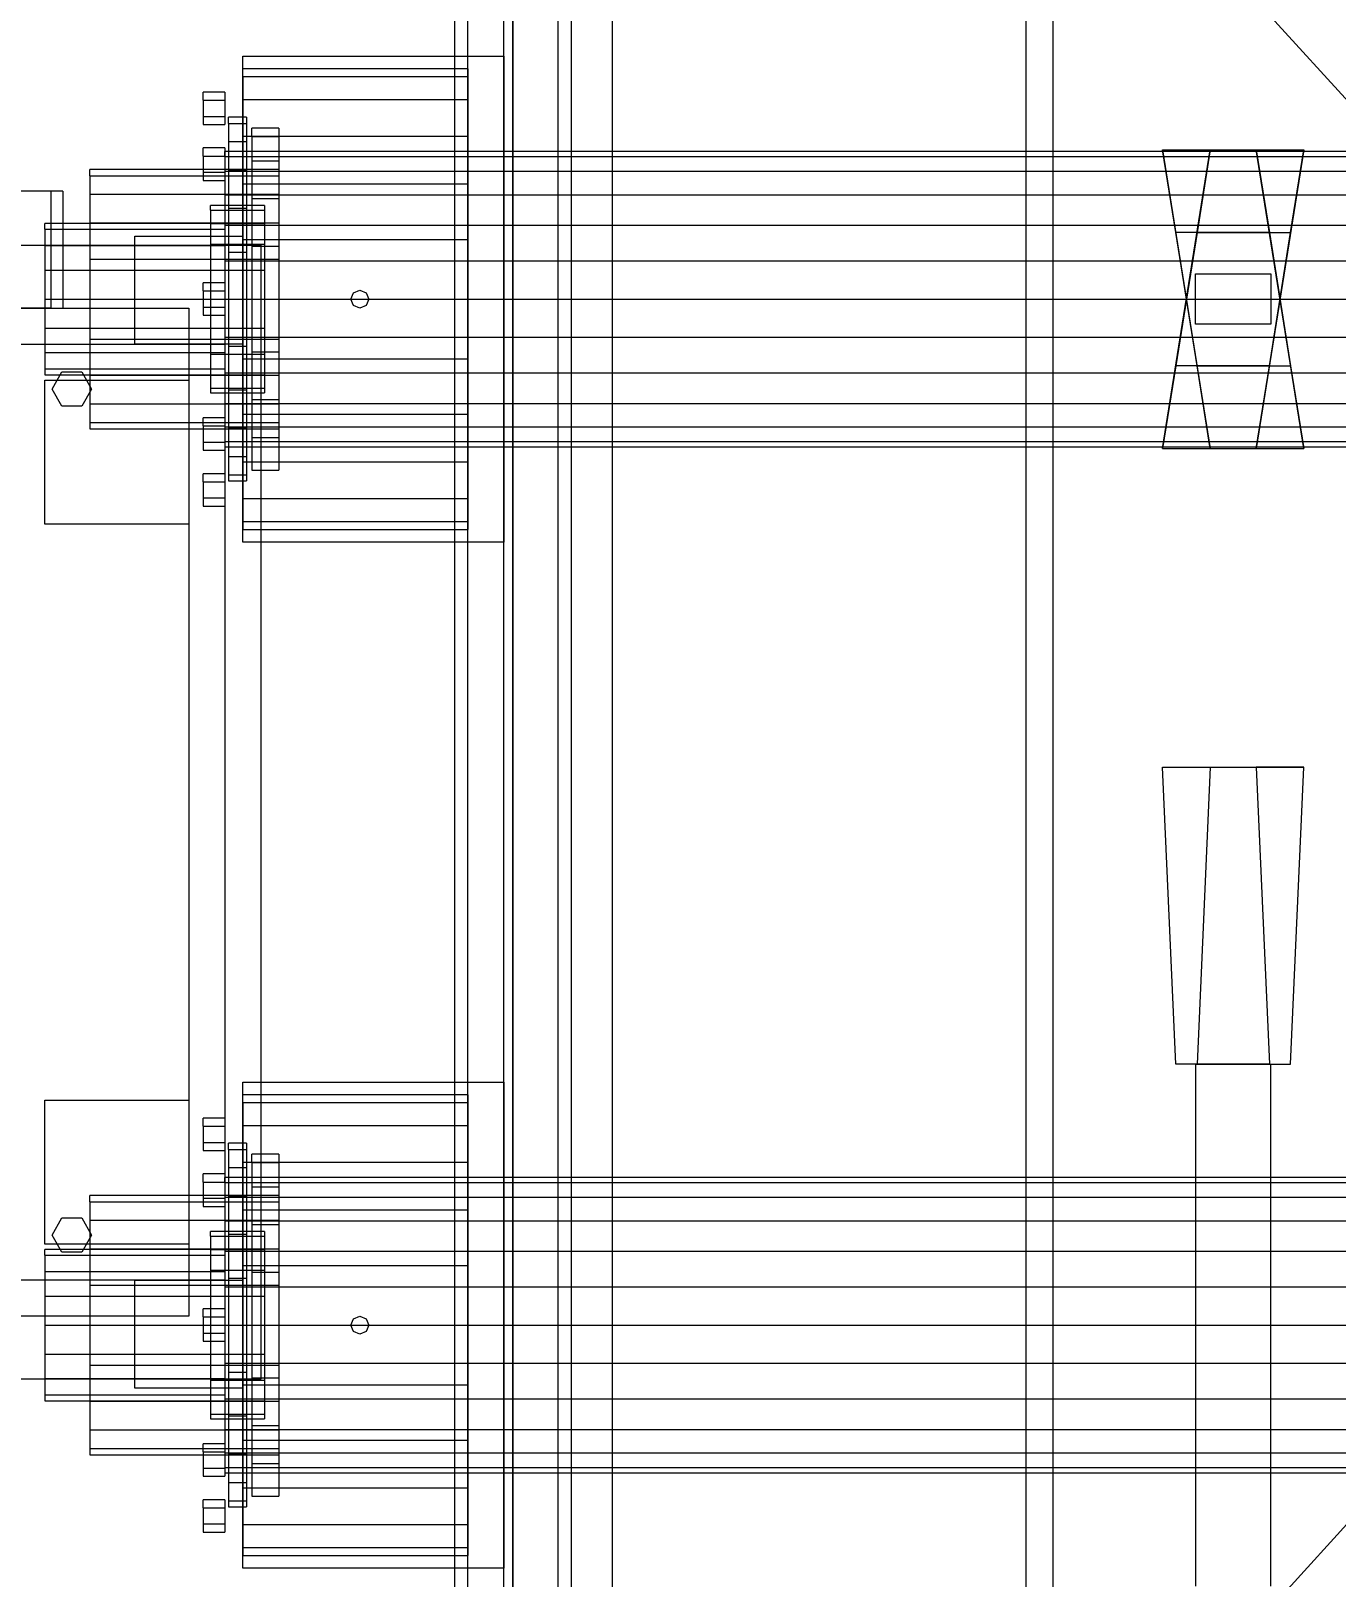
# Model space of a CAD drawing. Header units: millimetres. Extents: x -191664 to 191490, y -197311 to 10263.
# Drawn here: x 1207 to 1932, y -90025 to -89166 of the extents above; entities that cross this region are included whole.
import ezdxf

# ---------------------------------------------------------------- set-up
doc = ezdxf.new("R2010")
doc.units = ezdxf.units.MM
for name, color, linetype, lineweight in [('COTAS_O', 1, 'Continuous', 0), ('DET_mezcladora_superior', 7, 'Continuous', 0), ('R15_COTAS_TRANSPORTE_P', 1, 'Continuous', 0)]:
    doc.layers.add(name, color=color, linetype=linetype, lineweight=lineweight)
doc.dimstyles.new('PLANTA_20', dxfattribs={"dimtxt": 50, "dimasz": 30, "dimexe": 30, "dimexo": 16, "dimgap": 20, "dimtad": 1, "dimtih": 1, "dimtoh": 1, "dimdec": 1, "dimzin": 0, "dimdsep": 46, "dimcen": 0.09, "dimadec": 0, "dimazin": 0, "dimtfac": 1, "dimtdec": 4, "dimtofl": 0, "dimtmove": 0, "dimatfit": 3, "dimfxl": 1, "dimtolj": 1, "dimtzin": 0, "dimarcsym": 0})

# ---------------------------------------------------------------- blocks, each defined once
blk = doc.blocks.new('*D67')
at = {"layer": 'COTAS_O', "color": 0, "lineweight": -2, "transparency": 16777216}
for p, q in [((1459, -88950), (945, -88950)), ((975, -90220), (975, -88980)), ((1459, -90250), (945, -90250))]:
    blk.add_line(p, q, dxfattribs=at)
at = {"layer": 'COTAS_O', "color": 0, "transparency": 16777216}
for points in [[(970, -88980), (980, -88980), (975, -88950)], [(970, -90220), (980, -90220), (975, -90250)]]:
    blk.add_solid(points, dxfattribs=at)
at = {"layer": 'Defpoints', "color": 0, "transparency": 16777216}
for p in [(975, -88950), (1475, -88950), (1475, -90250)]:
    blk.add_point(p, dxfattribs=at)
blk = doc.blocks.new('*D131')
at = {"layer": 'Defpoints', "color": 0, "transparency": 16777216}
for p in [(1100, -183968.15), (1139.8, -184162.66), (1104.62, -184212), (1304.62, -184212), (1304.62, -184212)]:
    blk.add_point(p, dxfattribs=at)
at = {"layer": 'R15_COTAS_TRANSPORTE_P', "color": 0, "lineweight": -2, "transparency": 16777216}
blk.add_arc((1304.62, -184212), 172.05, 140.00345, 169.99655, dxfattribs=at)
at = {"layer": 'R15_COTAS_TRANSPORTE_P', "color": 0, "transparency": 16777216}
for points in [[(1169.28, -184097.88), (1176.35, -184104.95), (1194.03, -184080.2)], [(1140.17, -184182.55), (1130.2, -184181.68), (1132.57, -184212)]]:
    blk.add_solid(points, dxfattribs=at)
blk = doc.blocks.new('*D133')
at = {"layer": 'Defpoints', "color": 0, "transparency": 16777216}
for p in [(439.69, -194147.98), (217.89, -194406.09), (-500, -194490), (-500, -194490), (500, -194490)]:
    blk.add_point(p, dxfattribs=at)
at = {"layer": 'R15_COTAS_TRANSPORTE_P', "color": 0, "lineweight": -2, "transparency": 16777216}
blk.add_arc((-500, -194490), 722.77, 2.37834, 17.62166, dxfattribs=at)
at = {"layer": 'R15_COTAS_TRANSPORTE_P', "color": 0, "transparency": 16777216}
for points in [[(184.12, -194272.81), (193.59, -194269.58), (179.18, -194242.8)], [(227.15, -194459.9), (217.15, -194460.11), (222.77, -194490)]]:
    blk.add_solid(points, dxfattribs=at)

msp = doc.modelspace()

# ---------------------------------------------------------------- linework, layer by layer
at = {"layer": 'DET_mezcladora_superior', "color": 8, "true_color": 0x667b86}
for p, q in [((1442.5, -88850), (1442.5, -90350)), ((1450, -90350), (1450, -88850)), ((1507.5, -90350), (1507.5, -88850))]:
    msp.add_line(p, q, dxfattribs=at)
at = {"layer": 'DET_mezcladora_superior', "color": 9, "true_color": 0xc6c9c8}
for p, q in [((1475, -90250), (1475, -88950)), ((1500, -88950), (1500, -90250)), ((1330, -89224.65), (1330, -89220)), ((1345, -89220), (1330, -89220)), ((1345, -89220), (1345, -89224.65)), ((1330, -89224.65), (1330, -89238.14)), ((1330, -89224.65), (1345, -89224.65)), ((1345, -89224.65), (1345, -89238.14)), ((1330, -89238.14), (1330, -89259.16)), ((1330, -89238.14), (1345, -89238.14)), ((1345, -89238.14), (1345, -89259.16)), ((1330, -89259.16), (1330, -89285.64)), ((1330, -89259.16), (1345, -89259.16)), ((1345, -89259.16), (1345, -89285.64)), ((1215, -89276.2), (1215, -89273)), ((1315, -89273), (1215, -89273)), ((1315, -89273), (1315, -89276.2)), ((1215, -89276.2), (1215, -89285.3)), ((1215, -89276.2), (1315, -89276.2)), ((1315, -89276.2), (1315, -89285.3)), ((1215, -89285.3), (1215, -89298.93)), ((1215, -89285.3), (1315, -89285.3)), ((1315, -89285.3), (1315, -89298.93)), ((1330, -89285.64), (1330, -89315)), ((1330, -89285.64), (1345, -89285.64)), ((1345, -89285.64), (1345, -89315)), ((1215, -89298.93), (1215, -89315)), ((1215, -89298.93), (1315, -89298.93)), ((1315, -89298.93), (1315, -89315)), ((1854, -89329), (1854, -89301)), ((1854, -89301), (1896, -89301)), ((1896, -89301), (1896, -89329)), ((1215, -89315), (1215, -89331.07)), ((1215, -89315), (1315, -89315)), ((1315, -89315), (1315, -89331.07)), ((1330, -89315), (1330, -89344.36)), ((1330, -89315), (1345, -89315)), ((1345, -89315), (1345, -89344.36)), ((1215, -89331.07), (1215, -89344.7)), ((1215, -89331.07), (1315, -89331.07)), ((1315, -89331.07), (1315, -89344.7)), ((1896, -89329), (1854, -89329)), ((1215, -89344.7), (1215, -89353.8)), ((1215, -89344.7), (1315, -89344.7)), ((1315, -89344.7), (1315, -89353.8)), ((1330, -89344.36), (1330, -89370.84)), ((1330, -89344.36), (1345, -89344.36)), ((1345, -89344.36), (1345, -89370.84)), ((1215, -89353.8), (1215, -89357)), ((1215, -89353.8), (1315, -89353.8)), ((1215, -89357), (1315, -89357)), ((1315, -89353.8), (1315, -89357)), ((1330, -89370.84), (1330, -89391.86)), ((1330, -89370.84), (1345, -89370.84)), ((1345, -89370.84), (1345, -89391.86)), ((1330, -89391.86), (1330, -89405.35)), ((1330, -89391.86), (1345, -89391.86)), ((1345, -89391.86), (1345, -89405.35)), ((1330, -89405.35), (1330, -89410)), ((1330, -89405.35), (1345, -89405.35)), ((1330, -89410), (1345, -89410)), ((1345, -89405.35), (1345, -89410)), ((1854, -89740), (1896, -89740)), ((1854, -89740), (1854, -89885)), ((1896, -89885), (1896, -89740)), ((1330, -89794.65), (1330, -89790)), ((1345, -89790), (1330, -89790)), ((1330, -89794.65), (1330, -89808.14)), ((1330, -89794.65), (1345, -89794.65)), ((1345, -89790), (1345, -89794.65)), ((1345, -89794.65), (1345, -89808.14)), ((1330, -89808.14), (1330, -89829.16)), ((1330, -89808.14), (1345, -89808.14)), ((1345, -89808.14), (1345, -89829.16)), ((1330, -89829.16), (1330, -89855.64)), ((1330, -89829.16), (1345, -89829.16)), ((1345, -89829.16), (1345, -89855.64)), ((1215, -89846.2), (1215, -89843)), ((1315, -89843), (1215, -89843)), ((1215, -89846.2), (1215, -89855.3)), ((1215, -89846.2), (1315, -89846.2)), ((1315, -89843), (1315, -89846.2)), ((1315, -89846.2), (1315, -89855.3)), ((1215, -89855.3), (1215, -89868.93)), ((1215, -89855.3), (1315, -89855.3)), ((1315, -89855.3), (1315, -89868.93)), ((1330, -89855.64), (1330, -89885)), ((1330, -89855.64), (1345, -89855.64)), ((1345, -89855.64), (1345, -89885)), ((1215, -89868.93), (1215, -89885)), ((1215, -89868.93), (1315, -89868.93)), ((1315, -89868.93), (1315, -89885)), ((1215, -89885), (1215, -89901.07)), ((1215, -89885), (1315, -89885)), ((1315, -89885), (1315, -89901.07)), ((1330, -89885), (1330, -89914.36)), ((1330, -89885), (1345, -89885)), ((1345, -89885), (1345, -89914.36)), ((1854, -89885), (1896, -89885)), ((1854, -89885), (1854, -90030)), ((1896, -90030), (1896, -89885)), ((1215, -89901.07), (1215, -89914.7)), ((1215, -89901.07), (1315, -89901.07)), ((1315, -89901.07), (1315, -89914.7)), ((1215, -89914.7), (1215, -89923.8)), ((1215, -89914.7), (1315, -89914.7)), ((1315, -89914.7), (1315, -89923.8)), ((1330, -89914.36), (1330, -89940.84)), ((1330, -89914.36), (1345, -89914.36)), ((1345, -89914.36), (1345, -89940.84)), ((1215, -89923.8), (1215, -89927)), ((1215, -89923.8), (1315, -89923.8)), ((1315, -89923.8), (1315, -89927)), ((1215, -89927), (1315, -89927)), ((1330, -89940.84), (1330, -89961.86)), ((1330, -89940.84), (1345, -89940.84)), ((1345, -89940.84), (1345, -89961.86)), ((1330, -89961.86), (1330, -89975.35)), ((1330, -89961.86), (1345, -89961.86)), ((1345, -89961.86), (1345, -89975.35)), ((1330, -89975.35), (1330, -89980)), ((1330, -89975.35), (1345, -89975.35)), ((1345, -89975.35), (1345, -89980)), ((1330, -89980), (1345, -89980))]:
    msp.add_line(p, q, dxfattribs=at)
at = {"layer": 'DET_mezcladora_superior', "color": 253, "true_color": 0xa5a6aa}
for p, q in [((1475, -90225), (1475, -88975)), ((1500, -88975), (1500, -90225)), ((2025, -89300), (1775, -89025)), ((1775, -90175), (1775, -89025)), ((1775, -90175), (2025, -89900))]:
    msp.add_line(p, q, dxfattribs=at)
at = {"layer": 'DET_mezcladora_superior', "color": 251, "true_color": 0x64686b}
for p, q in [((1470, -90200), (1470, -89000)), ((1475, -89000), (1475, -90200)), ((1530, -89000), (1530, -90200)), ((1265, -89340), (1265, -89280)), ((1265, -89280), (1325, -89280)), ((1325, -89280), (1325, -89340)), ((825, -89285), (1335, -89285)), ((1335, -89285), (1335, -89915)), ((1325, -89340), (1265, -89340)), ((1265, -89920), (1265, -89860)), ((1265, -89860), (1325, -89860)), ((1325, -89860), (1325, -89920)), ((1335, -89915), (825, -89915)), ((1325, -89920), (1265, -89920))]:
    msp.add_line(p, q, dxfattribs=at)
at = {"layer": 'DET_mezcladora_superior', "color": 254, "true_color": 0xdce0df}
for p, q in [((1760, -90175), (1760, -89025)), ((1315, -89235.79), (1315, -89233)), ((7835, -89233), (1315, -89233)), ((1315, -89235.79), (1315, -89243.99)), ((1315, -89235.79), (7835, -89235.79)), ((1843.08, -89278), (1835.72, -89232)), ((1835.72, -89232), (1862.28, -89398)), ((1835.72, -89232), (1887.72, -89232)), ((1835.72, -89398), (1862.28, -89232)), ((1862.28, -89232), (1854.92, -89278)), ((1862.28, -89232), (1914.28, -89232)), ((1914.28, -89398), (1887.72, -89232)), ((1887.72, -89232), (1895.08, -89278)), ((1914.28, -89232), (1887.72, -89398)), ((1906.92, -89278), (1914.28, -89232)), ((1315, -89243.99), (1315, -89257.02)), ((1315, -89243.99), (7835, -89243.99)), ((1315, -89257.02), (1315, -89274)), ((1315, -89257.02), (7835, -89257.02)), ((1315, -89274), (1315, -89293.78)), ((1315, -89274), (7835, -89274)), ((1854.92, -89352), (1843.08, -89278)), ((1895.08, -89278), (1843.08, -89278)), ((1854.92, -89278), (1843.08, -89352)), ((1854.92, -89278), (1906.92, -89278)), ((1895.08, -89278), (1906.92, -89352)), ((1895.08, -89352), (1906.92, -89278)), ((1315, -89293.78), (1315, -89315)), ((1315, -89293.78), (7835, -89293.78)), ((1315, -89315), (1315, -89336.22)), ((1315, -89315), (7835, -89315)), ((1315, -89336.22), (1315, -89356)), ((1315, -89336.22), (7835, -89336.22)), ((1315, -89356), (1315, -89372.98)), ((1315, -89356), (7835, -89356)), ((1843.08, -89352), (1835.72, -89398)), ((1895.08, -89352), (1843.08, -89352)), ((1862.28, -89398), (1854.92, -89352)), ((1854.92, -89352), (1906.92, -89352)), ((1887.72, -89398), (1895.08, -89352)), ((1906.92, -89352), (1914.28, -89398)), ((1315, -89372.98), (1315, -89386.01)), ((1315, -89372.98), (7835, -89372.98)), ((1315, -89386.01), (1315, -89394.21)), ((1315, -89386.01), (7835, -89386.01)), ((1315, -89394.21), (1315, -89397)), ((1315, -89394.21), (7835, -89394.21)), ((1315, -89397), (7835, -89397)), ((1835.72, -89398), (1887.72, -89398)), ((1862.28, -89398), (1914.28, -89398)), ((1843.08, -89740), (1835.72, -89575)), ((1835.72, -89575), (1862.28, -89575)), ((1835.72, -89575), (1887.72, -89575)), ((1862.28, -89575), (1854.92, -89740)), ((1862.28, -89575), (1914.28, -89575)), ((1914.28, -89575), (1887.72, -89575)), ((1887.72, -89575), (1895.08, -89740)), ((1906.92, -89740), (1914.28, -89575)), ((1854.92, -89740), (1843.08, -89740)), ((1895.08, -89740), (1843.08, -89740)), ((1854.92, -89740), (1906.92, -89740)), ((1895.08, -89740), (1906.92, -89740)), ((1315, -89805.79), (1315, -89803)), ((7835, -89803), (1315, -89803)), ((1315, -89805.79), (1315, -89813.99)), ((1315, -89805.79), (7835, -89805.79)), ((1315, -89813.99), (1315, -89827.02)), ((1315, -89813.99), (7835, -89813.99)), ((1315, -89827.02), (1315, -89844)), ((1315, -89827.02), (7835, -89827.02)), ((1315, -89844), (1315, -89863.78)), ((1315, -89844), (7835, -89844)), ((1315, -89863.78), (1315, -89885)), ((1315, -89863.78), (7835, -89863.78)), ((1315, -89885), (1315, -89906.22)), ((1315, -89885), (7835, -89885)), ((1315, -89906.22), (1315, -89926)), ((1315, -89906.22), (7835, -89906.22)), ((1315, -89926), (1315, -89942.98)), ((1315, -89926), (7835, -89926)), ((1315, -89942.98), (1315, -89956.01)), ((1315, -89942.98), (7835, -89942.98)), ((1315, -89956.01), (1315, -89964.21)), ((1315, -89956.01), (7835, -89956.01)), ((1315, -89964.21), (1315, -89967)), ((1315, -89964.21), (7835, -89964.21)), ((1315, -89967), (7835, -89967))]:
    msp.add_line(p, q, dxfattribs=at)
at = {"layer": 'DET_mezcladora_superior', "color": 107, "true_color": 0x248357}
for p, q in [((1325, -89450), (1325, -89180)), ((1325, -89180), (1470, -89180)), ((1325, -89191.36), (1325, -89187)), ((1450, -89187), (1325, -89187)), ((1450, -89187), (1450, -89191.36)), ((1470, -89180), (1470, -89450)), ((1325, -89191.36), (1325, -89204.15)), ((1325, -89191.36), (1450, -89191.36)), ((1450, -89191.36), (1450, -89204.15)), ((1325, -89204.15), (1325, -89224.49)), ((1325, -89204.15), (1450, -89204.15)), ((1450, -89204.15), (1450, -89224.49)), ((1325, -89224.49), (1325, -89251)), ((1325, -89224.49), (1450, -89224.49)), ((1450, -89224.49), (1450, -89251)), ((1325, -89251), (1325, -89281.87)), ((1325, -89251), (1450, -89251)), ((1450, -89251), (1450, -89281.87)), ((1307, -89265.55), (1307, -89263)), ((1337, -89263), (1307, -89263)), ((1337, -89263), (1337, -89265.55)), ((1307, -89265.55), (1307, -89272.93)), ((1307, -89265.55), (1337, -89265.55)), ((1307, -89272.93), (1307, -89284.44)), ((1307, -89272.93), (1337, -89272.93)), ((1337, -89265.55), (1337, -89272.93)), ((1337, -89272.93), (1337, -89284.44)), ((1325, -89281.87), (1325, -89315)), ((1325, -89281.87), (1450, -89281.87)), ((1450, -89281.87), (1450, -89315)), ((1307, -89284.44), (1307, -89298.93)), ((1307, -89284.44), (1337, -89284.44)), ((1337, -89284.44), (1337, -89298.93)), ((1307, -89298.93), (1307, -89315)), ((1307, -89298.93), (1337, -89298.93)), ((1337, -89298.93), (1337, -89315)), ((1307, -89315), (1307, -89331.07)), ((1307, -89315), (1337, -89315)), ((1325, -89315), (1325, -89348.13)), ((1325, -89315), (1450, -89315)), ((1337, -89315), (1337, -89331.07)), ((1450, -89315), (1450, -89348.13)), ((1307, -89331.07), (1307, -89345.56)), ((1307, -89331.07), (1337, -89331.07)), ((1337, -89331.07), (1337, -89345.56)), ((1307, -89345.56), (1307, -89357.07)), ((1307, -89345.56), (1337, -89345.56)), ((1325, -89348.13), (1325, -89379)), ((1325, -89348.13), (1450, -89348.13)), ((1337, -89345.56), (1337, -89357.07)), ((1450, -89348.13), (1450, -89379)), ((1307, -89357.07), (1307, -89364.45)), ((1307, -89357.07), (1337, -89357.07)), ((1337, -89357.07), (1337, -89364.45)), ((1307, -89364.45), (1307, -89367)), ((1307, -89364.45), (1337, -89364.45)), ((1307, -89367), (1337, -89367)), ((1337, -89364.45), (1337, -89367)), ((1325, -89379), (1325, -89405.51)), ((1325, -89379), (1450, -89379)), ((1450, -89379), (1450, -89405.51)), ((1325, -89405.51), (1325, -89425.85)), ((1325, -89405.51), (1450, -89405.51)), ((1450, -89405.51), (1450, -89425.85)), ((1325, -89425.85), (1325, -89438.64)), ((1325, -89425.85), (1450, -89425.85)), ((1450, -89425.85), (1450, -89438.64)), ((1325, -89438.64), (1325, -89443)), ((1325, -89438.64), (1450, -89438.64)), ((1325, -89443), (1450, -89443)), ((1450, -89438.64), (1450, -89443)), ((1470, -89450), (1325, -89450)), ((1325, -90020), (1325, -89750)), ((1325, -89750), (1470, -89750)), ((1470, -89750), (1470, -90020)), ((1325, -89761.36), (1325, -89757)), ((1450, -89757), (1325, -89757)), ((1325, -89761.36), (1325, -89774.15)), ((1325, -89761.36), (1450, -89761.36)), ((1450, -89757), (1450, -89761.36)), ((1450, -89761.36), (1450, -89774.15)), ((1325, -89774.15), (1325, -89794.49)), ((1325, -89774.15), (1450, -89774.15)), ((1450, -89774.15), (1450, -89794.49)), ((1325, -89794.49), (1325, -89821)), ((1325, -89794.49), (1450, -89794.49)), ((1450, -89794.49), (1450, -89821)), ((1325, -89821), (1325, -89851.87)), ((1325, -89821), (1450, -89821)), ((1450, -89821), (1450, -89851.87)), ((1307, -89835.55), (1307, -89833)), ((1337, -89833), (1307, -89833)), ((1307, -89835.55), (1307, -89842.93)), ((1307, -89835.55), (1337, -89835.55)), ((1337, -89833), (1337, -89835.55)), ((1337, -89835.55), (1337, -89842.93)), ((1307, -89842.93), (1307, -89854.44)), ((1307, -89842.93), (1337, -89842.93)), ((1337, -89842.93), (1337, -89854.44)), ((1307, -89854.44), (1307, -89868.93)), ((1307, -89854.44), (1337, -89854.44)), ((1325, -89851.87), (1325, -89885)), ((1325, -89851.87), (1450, -89851.87)), ((1337, -89854.44), (1337, -89868.93)), ((1450, -89851.87), (1450, -89885)), ((1307, -89868.93), (1307, -89885)), ((1307, -89868.93), (1337, -89868.93)), ((1337, -89868.93), (1337, -89885)), ((1307, -89885), (1307, -89901.07)), ((1307, -89885), (1337, -89885)), ((1325, -89885), (1325, -89918.13)), ((1325, -89885), (1450, -89885)), ((1337, -89885), (1337, -89901.07)), ((1450, -89885), (1450, -89918.13)), ((1307, -89901.07), (1307, -89915.56)), ((1307, -89901.07), (1337, -89901.07)), ((1337, -89901.07), (1337, -89915.56)), ((1307, -89915.56), (1307, -89927.07)), ((1307, -89915.56), (1337, -89915.56)), ((1337, -89915.56), (1337, -89927.07)), ((1325, -89918.13), (1325, -89949)), ((1325, -89918.13), (1450, -89918.13)), ((1450, -89918.13), (1450, -89949)), ((1307, -89927.07), (1307, -89934.45)), ((1307, -89927.07), (1337, -89927.07)), ((1307, -89934.45), (1307, -89937)), ((1307, -89934.45), (1337, -89934.45)), ((1337, -89927.07), (1337, -89934.45)), ((1337, -89934.45), (1337, -89937)), ((1307, -89937), (1337, -89937)), ((1325, -89949), (1325, -89975.51)), ((1325, -89949), (1450, -89949)), ((1450, -89949), (1450, -89975.51)), ((1325, -89975.51), (1325, -89995.85)), ((1325, -89975.51), (1450, -89975.51)), ((1450, -89975.51), (1450, -89995.85)), ((1325, -89995.85), (1325, -90008.64)), ((1325, -89995.85), (1450, -89995.85)), ((1450, -89995.85), (1450, -90008.64)), ((1325, -90008.64), (1325, -90013)), ((1325, -90008.64), (1450, -90008.64)), ((1450, -90008.64), (1450, -90013)), ((1325, -90013), (1450, -90013)), ((1470, -90020), (1325, -90020))]:
    msp.add_line(p, q, dxfattribs=at)
at = {"layer": 'DET_mezcladora_superior', "color": 43, "true_color": 0xe7bf45}
for p, q in [((1303, -89204.5), (1303, -89200)), ((1315, -89200), (1303, -89200)), ((1303, -89204.5), (1303, -89213.5)), ((1303, -89204.5), (1315, -89204.5)), ((1315, -89200), (1315, -89204.5)), ((1315, -89204.5), (1315, -89213.5)), ((1303, -89213.5), (1303, -89218)), ((1303, -89213.5), (1315, -89213.5)), ((1303, -89218), (1315, -89218)), ((1315, -89213.5), (1315, -89218)), ((1303, -89235.55), (1303, -89231.05)), ((1315, -89231.05), (1303, -89231.05)), ((1303, -89235.55), (1303, -89244.55)), ((1303, -89235.55), (1315, -89235.55)), ((1315, -89231.05), (1315, -89235.55)), ((1315, -89235.55), (1315, -89244.55)), ((1303, -89244.55), (1303, -89249.05)), ((1303, -89244.55), (1315, -89244.55)), ((1315, -89244.55), (1315, -89249.05)), ((1303, -89249.05), (1315, -89249.05)), ((1303, -89310.5), (1303, -89306)), ((1315, -89306), (1303, -89306)), ((1315, -89306), (1315, -89310.5)), ((1303, -89310.5), (1303, -89319.5)), ((1303, -89310.5), (1315, -89310.5)), ((1315, -89310.5), (1315, -89319.5)), ((1303, -89319.5), (1303, -89324)), ((1303, -89319.5), (1315, -89319.5)), ((1303, -89324), (1315, -89324)), ((1315, -89319.5), (1315, -89324)), ((1219, -89365), (1224.5, -89355.47)), ((1224.5, -89355.47), (1235.5, -89355.47)), ((1235.5, -89355.47), (1241, -89365)), ((1224.5, -89374.53), (1219, -89365)), ((1241, -89365), (1235.5, -89374.53)), ((1235.5, -89374.53), (1224.5, -89374.53)), ((1303, -89385.45), (1303, -89380.95)), ((1315, -89380.95), (1303, -89380.95)), ((1315, -89380.95), (1315, -89385.45)), ((1303, -89385.45), (1303, -89394.45)), ((1303, -89385.45), (1315, -89385.45)), ((1315, -89385.45), (1315, -89394.45)), ((1303, -89394.45), (1303, -89398.95)), ((1303, -89394.45), (1315, -89394.45)), ((1303, -89398.95), (1315, -89398.95)), ((1315, -89394.45), (1315, -89398.95)), ((1303, -89416.5), (1303, -89412)), ((1315, -89412), (1303, -89412)), ((1303, -89416.5), (1303, -89425.5)), ((1303, -89416.5), (1315, -89416.5)), ((1315, -89412), (1315, -89416.5)), ((1315, -89416.5), (1315, -89425.5)), ((1303, -89425.5), (1303, -89430)), ((1303, -89425.5), (1315, -89425.5)), ((1315, -89425.5), (1315, -89430)), ((1303, -89430), (1315, -89430)), ((1303, -89774.5), (1303, -89770)), ((1315, -89770), (1303, -89770)), ((1315, -89770), (1315, -89774.5)), ((1303, -89774.5), (1303, -89783.5)), ((1303, -89774.5), (1315, -89774.5)), ((1315, -89774.5), (1315, -89783.5)), ((1303, -89783.5), (1303, -89788)), ((1303, -89783.5), (1315, -89783.5)), ((1303, -89788), (1315, -89788)), ((1315, -89783.5), (1315, -89788)), ((1303, -89805.55), (1303, -89801.05)), ((1315, -89801.05), (1303, -89801.05)), ((1303, -89805.55), (1303, -89814.55)), ((1303, -89805.55), (1315, -89805.55)), ((1315, -89801.05), (1315, -89805.55)), ((1315, -89805.55), (1315, -89814.55)), ((1303, -89814.55), (1303, -89819.05)), ((1303, -89814.55), (1315, -89814.55)), ((1303, -89819.05), (1315, -89819.05)), ((1315, -89814.55), (1315, -89819.05)), ((1219, -89835), (1224.5, -89825.47)), ((1224.5, -89825.47), (1235.5, -89825.47)), ((1235.5, -89825.47), (1241, -89835)), ((1224.5, -89844.53), (1219, -89835)), ((1241, -89835), (1235.5, -89844.53)), ((1235.5, -89844.53), (1224.5, -89844.53)), ((1303, -89880.5), (1303, -89876)), ((1315, -89876), (1303, -89876)), ((1303, -89880.5), (1303, -89889.5)), ((1303, -89880.5), (1315, -89880.5)), ((1315, -89876), (1315, -89880.5)), ((1315, -89880.5), (1315, -89889.5)), ((1303, -89889.5), (1303, -89894)), ((1303, -89889.5), (1315, -89889.5)), ((1315, -89889.5), (1315, -89894)), ((1303, -89894), (1315, -89894)), ((1303, -89955.45), (1303, -89950.95)), ((1315, -89950.95), (1303, -89950.95)), ((1315, -89950.95), (1315, -89955.45)), ((1303, -89955.45), (1303, -89964.45)), ((1303, -89955.45), (1315, -89955.45)), ((1315, -89955.45), (1315, -89964.45)), ((1303, -89964.45), (1303, -89968.95)), ((1303, -89964.45), (1315, -89964.45)), ((1303, -89968.95), (1315, -89968.95)), ((1315, -89964.45), (1315, -89968.95)), ((1303, -89986.5), (1303, -89982)), ((1315, -89982), (1303, -89982)), ((1315, -89982), (1315, -89986.5)), ((1303, -89986.5), (1303, -89995.5)), ((1303, -89986.5), (1315, -89986.5)), ((1315, -89986.5), (1315, -89995.5)), ((1303, -89995.5), (1303, -90000)), ((1303, -89995.5), (1315, -89995.5)), ((1303, -90000), (1315, -90000)), ((1315, -89995.5), (1315, -90000))]:
    msp.add_line(p, q, dxfattribs=at)
at = {"layer": 'DET_mezcladora_superior', "color": 250, "true_color": 0x33393d}
for p, q in [((1317, -89217.44), (1317, -89214)), ((1327, -89214), (1317, -89214)), ((1317, -89217.44), (1317, -89227.53)), ((1317, -89217.44), (1327, -89217.44)), ((1327, -89214), (1327, -89217.44)), ((1327, -89217.44), (1327, -89227.53)), ((1317, -89227.53), (1317, -89243.58)), ((1317, -89227.53), (1327, -89227.53)), ((1327, -89227.53), (1327, -89243.58)), ((1240, -89246.52), (1240, -89243)), ((1345, -89243), (1240, -89243)), ((1240, -89246.52), (1240, -89256.75)), ((1240, -89246.52), (1345, -89246.52)), ((1317, -89243.58), (1317, -89264.5)), ((1317, -89243.58), (1327, -89243.58)), ((1327, -89243.58), (1327, -89264.5)), ((1345, -89243), (1345, -89246.52)), ((1345, -89246.52), (1345, -89256.75)), ((1218.53, -89255), (1199.54, -89255)), ((1225, -89255), (1218.53, -89255)), ((1218.53, -89320), (1218.53, -89255)), ((1225, -89255), (1225, -89320)), ((1240, -89256.75), (1240, -89272.68)), ((1240, -89256.75), (1345, -89256.75)), ((1317, -89264.5), (1317, -89288.86)), ((1317, -89264.5), (1327, -89264.5)), ((1327, -89264.5), (1327, -89288.86)), ((1345, -89256.75), (1345, -89272.68)), ((1240, -89272.68), (1240, -89292.75)), ((1240, -89272.68), (1345, -89272.68)), ((1345, -89272.68), (1345, -89292.75)), ((1317, -89288.86), (1317, -89315)), ((1317, -89288.86), (1327, -89288.86)), ((1327, -89288.86), (1327, -89315)), ((1240, -89292.75), (1240, -89315)), ((1240, -89292.75), (1345, -89292.75)), ((1345, -89292.75), (1345, -89315)), ((1240, -89315), (1240, -89337.25)), ((1240, -89315), (1345, -89315)), ((1317, -89315), (1317, -89341.14)), ((1317, -89315), (1327, -89315)), ((1327, -89315), (1327, -89341.14)), ((1345, -89315), (1345, -89337.25)), ((885, -89320), (1295, -89320)), ((1218.53, -89320), (1199.54, -89320)), ((1218.53, -89320), (1225, -89320)), ((1295, -89320), (1295, -89880)), ((1240, -89337.25), (1240, -89357.32)), ((1240, -89337.25), (1345, -89337.25)), ((1317, -89341.14), (1317, -89365.5)), ((1317, -89341.14), (1327, -89341.14)), ((1327, -89341.14), (1327, -89365.5)), ((1345, -89337.25), (1345, -89357.32)), ((1240, -89357.32), (1240, -89373.25)), ((1240, -89357.32), (1345, -89357.32)), ((1345, -89357.32), (1345, -89373.25)), ((1317, -89365.5), (1317, -89386.42)), ((1317, -89365.5), (1327, -89365.5)), ((1327, -89365.5), (1327, -89386.42)), ((1240, -89373.25), (1240, -89383.48)), ((1240, -89373.25), (1345, -89373.25)), ((1345, -89373.25), (1345, -89383.48)), ((1240, -89383.48), (1240, -89387)), ((1240, -89383.48), (1345, -89383.48)), ((1345, -89383.48), (1345, -89387)), ((1240, -89387), (1345, -89387)), ((1317, -89386.42), (1317, -89402.47)), ((1317, -89386.42), (1327, -89386.42)), ((1327, -89386.42), (1327, -89402.47)), ((1317, -89402.47), (1317, -89412.56)), ((1317, -89402.47), (1327, -89402.47)), ((1327, -89402.47), (1327, -89412.56)), ((1317, -89412.56), (1317, -89416)), ((1317, -89412.56), (1327, -89412.56)), ((1317, -89416), (1327, -89416)), ((1327, -89412.56), (1327, -89416)), ((1317, -89787.44), (1317, -89784)), ((1327, -89784), (1317, -89784)), ((1317, -89787.44), (1317, -89797.53)), ((1317, -89787.44), (1327, -89787.44)), ((1327, -89784), (1327, -89787.44)), ((1327, -89787.44), (1327, -89797.53)), ((1317, -89797.53), (1317, -89813.58)), ((1317, -89797.53), (1327, -89797.53)), ((1327, -89797.53), (1327, -89813.58)), ((1240, -89816.52), (1240, -89813)), ((1345, -89813), (1240, -89813)), ((1317, -89813.58), (1317, -89834.5)), ((1317, -89813.58), (1327, -89813.58)), ((1327, -89813.58), (1327, -89834.5)), ((1345, -89813), (1345, -89816.52)), ((1240, -89816.52), (1240, -89826.75)), ((1240, -89816.52), (1345, -89816.52)), ((1345, -89816.52), (1345, -89826.75)), ((1240, -89826.75), (1240, -89842.68)), ((1240, -89826.75), (1345, -89826.75)), ((1345, -89826.75), (1345, -89842.68)), ((1317, -89834.5), (1317, -89858.86)), ((1317, -89834.5), (1327, -89834.5)), ((1327, -89834.5), (1327, -89858.86)), ((1240, -89842.68), (1240, -89862.75)), ((1240, -89842.68), (1345, -89842.68)), ((1345, -89842.68), (1345, -89862.75)), ((1240, -89862.75), (1240, -89885)), ((1240, -89862.75), (1345, -89862.75)), ((1317, -89858.86), (1317, -89885)), ((1317, -89858.86), (1327, -89858.86)), ((1327, -89858.86), (1327, -89885)), ((1345, -89862.75), (1345, -89885)), ((1295, -89880), (885, -89880)), ((1240, -89885), (1240, -89907.25)), ((1240, -89885), (1345, -89885)), ((1317, -89885), (1317, -89911.14)), ((1317, -89885), (1327, -89885)), ((1327, -89885), (1327, -89911.14)), ((1345, -89885), (1345, -89907.25)), ((1240, -89907.25), (1240, -89927.32)), ((1240, -89907.25), (1345, -89907.25)), ((1345, -89907.25), (1345, -89927.32)), ((1317, -89911.14), (1317, -89935.5)), ((1317, -89911.14), (1327, -89911.14)), ((1327, -89911.14), (1327, -89935.5)), ((1240, -89927.32), (1240, -89943.25)), ((1240, -89927.32), (1345, -89927.32)), ((1345, -89927.32), (1345, -89943.25)), ((1240, -89943.25), (1240, -89953.48)), ((1240, -89943.25), (1345, -89943.25)), ((1317, -89935.5), (1317, -89956.42)), ((1317, -89935.5), (1327, -89935.5)), ((1327, -89935.5), (1327, -89956.42)), ((1345, -89943.25), (1345, -89953.48)), ((1240, -89953.48), (1240, -89957)), ((1240, -89953.48), (1345, -89953.48)), ((1240, -89957), (1345, -89957)), ((1317, -89956.42), (1317, -89972.47)), ((1317, -89956.42), (1327, -89956.42)), ((1327, -89956.42), (1327, -89972.47)), ((1345, -89953.48), (1345, -89957)), ((1317, -89972.47), (1317, -89982.56)), ((1317, -89972.47), (1327, -89972.47)), ((1327, -89972.47), (1327, -89982.56)), ((1317, -89982.56), (1317, -89986)), ((1317, -89982.56), (1327, -89982.56)), ((1317, -89986), (1327, -89986)), ((1327, -89982.56), (1327, -89986))]:
    msp.add_line(p, q, dxfattribs=at)
at = {"layer": 'DET_mezcladora_superior', "color": 43, "true_color": 0xc5ad48}
for p, q in [((1385, -89315), (1386.46, -89311.46)), ((1386.46, -89318.54), (1385, -89315)), ((1386.46, -89311.46), (1390, -89310)), ((1390, -89310), (1393.54, -89311.46)), ((1393.54, -89311.46), (1395, -89315)), ((1395, -89315), (1393.54, -89318.54)), ((1390, -89320), (1386.46, -89318.54)), ((1393.54, -89318.54), (1390, -89320)), ((1385, -89885), (1386.46, -89881.46)), ((1386.46, -89881.46), (1390, -89880)), ((1390, -89880), (1393.54, -89881.46)), ((1393.54, -89881.46), (1395, -89885)), ((1386.46, -89888.54), (1385, -89885)), ((1390, -89890), (1386.46, -89888.54)), ((1393.54, -89888.54), (1390, -89890)), ((1395, -89885), (1393.54, -89888.54))]:
    msp.add_line(p, q, dxfattribs=at)
at = {"layer": 'DET_mezcladora_superior', "color": 252, "true_color": 0x8b8c91}
for p, q in [((865, -89340), (1315, -89340)), ((1315, -89340), (1315, -89860)), ((1315, -89860), (865, -89860))]:
    msp.add_line(p, q, dxfattribs=at)
at = {"layer": 'DET_mezcladora_superior', "color": 251, "true_color": 0x545d65}
for p, q in [((1215, -89440), (1215, -89360)), ((1215, -89360), (1295, -89360)), ((1295, -89360), (1295, -89440)), ((1295, -89440), (1215, -89440)), ((1215, -89840), (1215, -89760)), ((1215, -89760), (1295, -89760)), ((1295, -89760), (1295, -89840)), ((1295, -89840), (1215, -89840))]:
    msp.add_line(p, q, dxfattribs=at)

# ---------------------------------------------------------------- dimensions: what is measured, and where the dimension line sits
at = {"layer": 'COTAS_O'}
dim = msp.add_aligned_dim(p1=(1475, -90250), p2=(1475, -88950), distance=500, text='<> O', dimstyle='PLANTA_20', dxfattribs=at)
dim.commit()
dim.dimension.update_dxf_attribs({"geometry": '*D67', "text_midpoint": (975, -89600)})
at = {"layer": 'R15_COTAS_TRANSPORTE_P'}
for base, line1, line2, picture, middle in [((217.89, -194406.09), ((-500, -194490), (500, -194490)), ((-500, -194490), (439.69, -194147.98)), '*D133', (191490.46, -33543.69)), ((1139.8, -184162.66), ((1304.62, -184212), (1104.62, -184212)), ((1304.62, -184212), (1100, -183968.15)), '*D131', (-166426.35, -78863.51))]:
    dim = msp.add_angular_dim_2l(base=base, line1=line1, line2=line2, dimstyle='PLANTA_20', dxfattribs=at)
    dim.commit()
    dim.dimension.update_dxf_attribs({"geometry": picture, "text_midpoint": middle})

doc.saveas('drawing.dxf')
